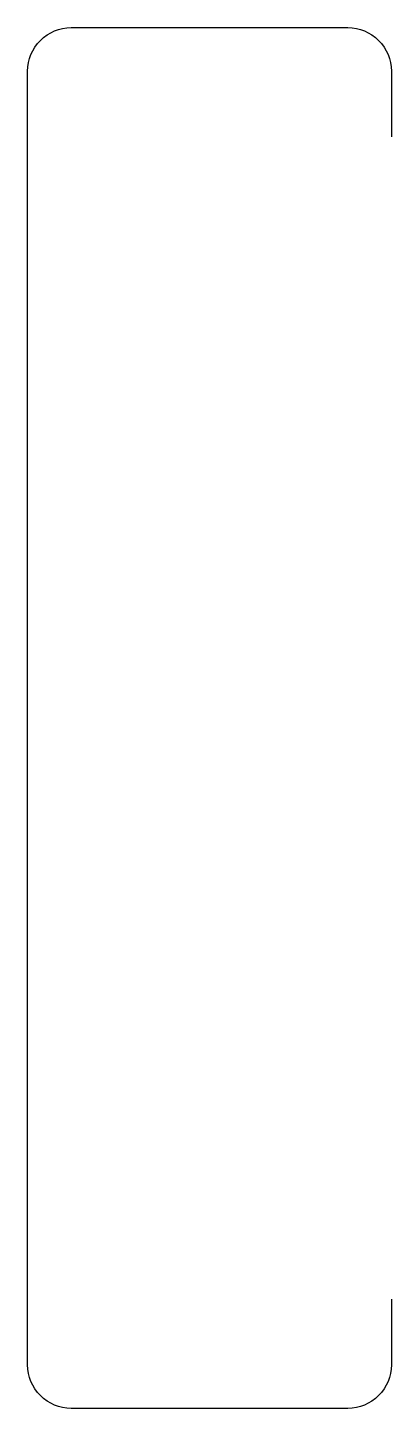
# Model space of a CAD drawing. Extents: x 0.03 to 1.59, y 0.03 to 5.97.
import ezdxf

# ---------------------------------------------------------------- set-up
doc = ezdxf.new("R2010")
doc.units = 0
doc.header["$LTSCALE"] = 16
doc.header["$MEASUREMENT"] = 0
doc.layers.get('0').update_dxf_attribs({"linetype": 'CONTINUOUS'})

msp = doc.modelspace()

# ---------------------------------------------------------------- linework, layer by layer
at = {"color": 0}
msp.add_lwpolyline([(1.595, 0.5), (1.595, 0.2175, -0.414214), (1.4075, 0.03), (0.2175, 0.03, -0.414214), (0.03, 0.2175), (0.03, 5.7825, -0.414214), (0.2175, 5.97), (1.4075, 5.97, -0.414214), (1.595, 5.7825), (1.595, 5.5)], format="xyb", dxfattribs=at)

doc.saveas('drawing.dxf')
